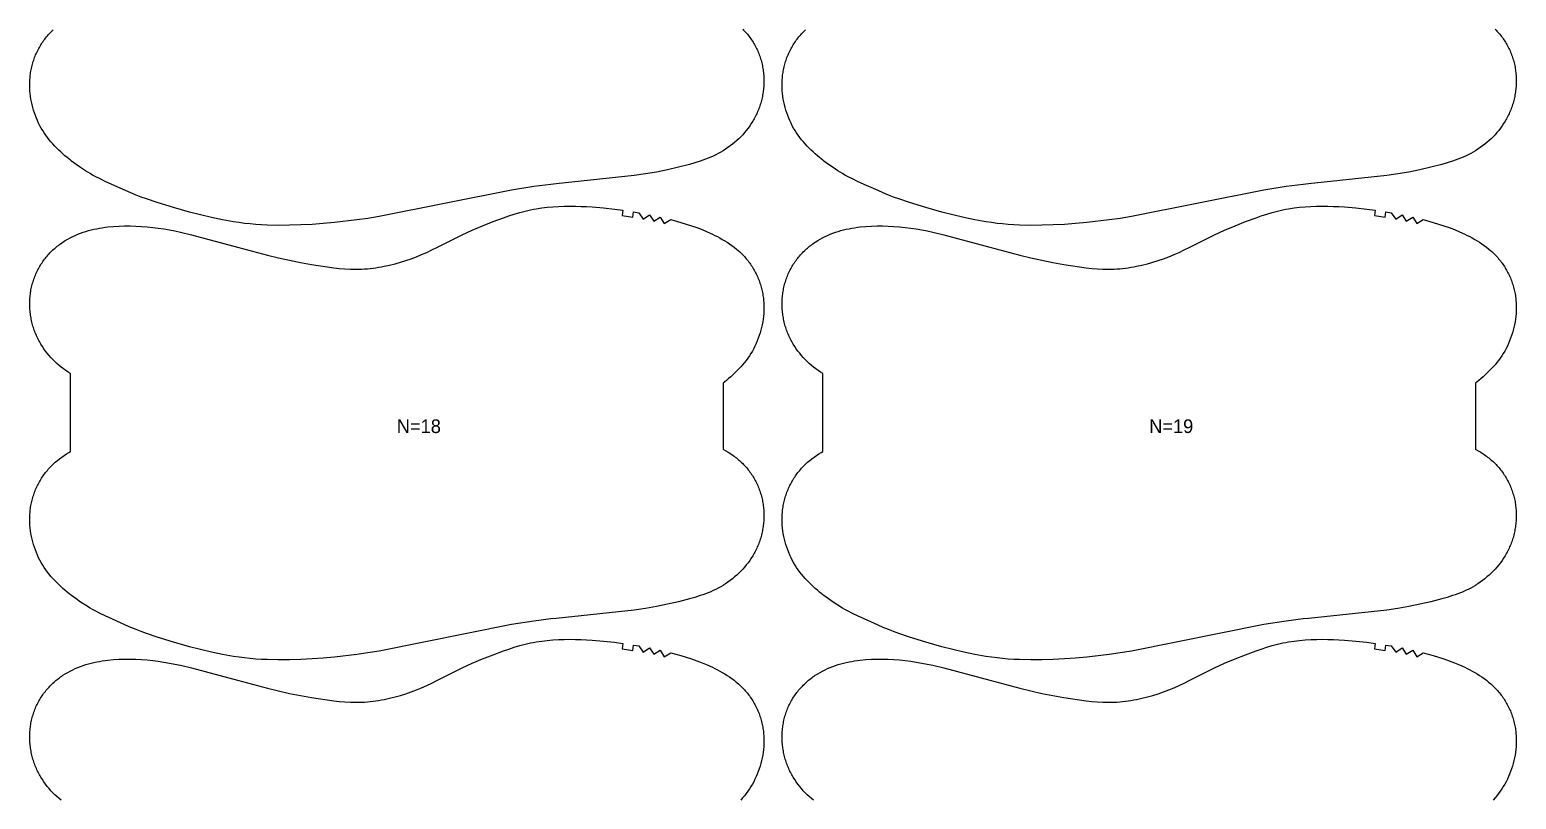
# Model space of a CAD drawing. Header units: inches. Extents: x -4 to 1930, y -82 to 1056.
# Drawn here: x 826 to 1371, y 200 to 483 of the extents above; entities that cross this region are included whole.
import ezdxf

# ---------------------------------------------------------------- set-up
doc = ezdxf.new("R2010")
doc.units = ezdxf.units.IN

msp = doc.modelspace()

# ---------------------------------------------------------------- linework, layer by layer
at = {"layer": '1'}
for points in [[(1087.1824, 482.9546), (1087.5437, 482.5864), (1087.8979, 482.2113), (1088.2449, 481.8295), (1088.5845, 481.441), (1088.9166, 481.0461), (1089.241, 480.6448), (1089.5575, 480.2374), (1089.8661, 479.8239), (1090.1666, 479.4046), (1090.4588, 478.9794), (1090.7426, 478.5487), (1091.0179, 478.1125), (1091.2844, 477.671), (1091.5422, 477.2243), (1091.791, 476.7726), (1092.0307, 476.3159), (1092.2612, 475.8546), (1092.4825, 475.3888), (1092.6947, 474.9187), (1092.8976, 474.4444), (1093.0912, 473.9663), (1093.2754, 473.4844), (1093.4504, 472.9991), (1093.6159, 472.5104), (1093.772, 472.0187), (1093.9187, 471.524), (1094.0559, 471.0266), (1094.1835, 470.5266), (1094.3016, 470.0244), (1094.4101, 469.52), (1094.509, 469.0137), (1094.5983, 468.5057), (1094.6779, 467.9961), (1094.748, 467.4851), (1094.8085, 466.9729), (1094.8595, 466.4597), (1094.901, 465.9456), (1094.9331, 465.4308), (1094.9557, 464.9154), (1094.969, 464.3996), (1094.973, 463.8837), (1094.9677, 463.3677), (1094.9531, 462.8518), (1094.9293, 462.3363), (1094.8963, 461.8212), (1094.8541, 461.3068), (1094.8028, 460.7932), (1094.7424, 460.2805), (1094.673, 459.7691), (1094.5945, 459.2589), (1094.5069, 458.7503), (1094.4103, 458.2433), (1094.3047, 457.7381), (1094.1901, 457.235), (1094.0665, 456.7341), (1093.9339, 456.2356), (1093.7923, 455.7396), (1093.6417, 455.2463), (1093.4822, 454.7559), (1093.3137, 454.2685), (1093.1364, 453.7844), (1092.9501, 453.3037), (1092.7549, 452.8266), (1092.5508, 452.3532), (1092.338, 451.8837), (1092.1166, 451.4181), (1091.8868, 450.9565), (1091.6486, 450.4992), (1091.4023, 450.046), (1091.1481, 449.5972), (1090.886, 449.1528), (1090.3388, 448.2777), (1089.7621, 447.4215), (1089.157, 446.5849), (1088.5247, 445.7688), (1087.8664, 444.9739), (1087.183, 444.2007), (1086.4752, 443.4499), (1085.744, 442.722), (1084.9902, 442.0176), (1084.2146, 441.3373), (1083.418, 440.6815), (1082.6014, 440.051), (1081.7655, 439.4462), (1080.9114, 438.8672), (1080.0402, 438.3142), (1079.973, 438.2743), (1079.1529, 437.7872), (1078.2506, 437.2863), (1077.3343, 436.8116), (1076.4052, 436.3631), (1075.4643, 435.9411), (1074.5127, 435.545), (1073.5515, 435.173), (1072.5819, 434.8225), (1071.605, 434.491), (1069.6342, 433.8755), (1067.6483, 433.3068), (1063.6557, 432.2576), (1059.6378, 431.3194), (1055.5932, 430.4967), (1051.5251, 429.8004), (1047.4378, 429.2326), (1018.7097, 426.1642), (1016.7709, 425.9338), (1010.5138, 425.1903), (1002.367, 423.8633), (953.7984, 414.1716), (949.7245, 413.5118), (945.6385, 412.9277), (937.4426, 411.9469), (933.3319, 411.5788), (929.2144, 411.2952), (925.0924, 411.0912), (920.9669, 410.9679), (916.8393, 410.9338), (912.7132, 411.0206), (910.6522, 411.1204), (908.5936, 411.2608), (906.5383, 411.4426), (904.4872, 411.667), (902.4411, 411.934), (900.4005, 412.241), (896.3362, 412.9613), (892.2956, 413.8018), (888.2772, 414.7432), (884.2798, 415.7703), (878.3559, 417.456), (872.4203, 419.323), (868.5075, 420.6404), (866.5659, 421.339), (864.6394, 422.0755), (862.7303, 422.8552), (860.8349, 423.6692), (855.8136, 425.9338), (853.3065, 427.0645), (851.4483, 427.961), (849.6165, 428.9075), (848.7134, 429.4044), (847.8191, 429.9175), (846.0572, 430.9901), (844.3306, 432.1202), (842.6389, 433.3032), (840.9829, 434.5358), (840.646, 434.8036), (839.3675, 435.8202), (838.5768, 436.4832), (837.7985, 437.1606), (837.0332, 437.853), (836.2818, 438.5608), (835.5452, 439.2846), (834.825, 440.0248), (834.1231, 440.782), (833.4414, 441.5566), (832.7818, 442.3493), (832.1462, 443.1604), (831.5365, 443.9905), (830.9544, 444.8402), (830.4017, 445.7096), (829.8786, 446.5978), (829.3851, 447.5034), (828.9214, 448.4252), (828.4874, 449.3619), (828.0831, 450.3122), (827.7086, 451.2748), (827.3639, 452.2485), (827.0492, 453.2321), (826.7648, 454.2245), (826.5113, 455.2249), (826.2893, 456.2325), (826.0991, 457.2464), (825.9415, 458.2658), (825.8168, 459.2897), (825.7257, 460.3174), (825.6685, 461.3478), (825.646, 462.3797), (825.6587, 463.4117), (825.6784, 463.9273), (825.7071, 464.4424), (825.745, 464.9569), (825.7919, 465.4705), (825.8481, 465.9832), (825.9136, 466.4946), (825.9884, 467.0047), (826.0727, 467.5134), (826.1665, 468.0203), (826.2699, 468.5254), (826.383, 469.0284), (826.5056, 469.5293), (826.6377, 470.0277), (826.7792, 470.5237), (826.9301, 471.0169), (827.0903, 471.5073), (827.2598, 471.9946), (827.4383, 472.4787), (827.6259, 472.9594), (827.8225, 473.4365), (828.0281, 473.9099), (828.2424, 474.3794), (828.4656, 474.8448), (828.6974, 475.306), (828.9379, 475.7627), (829.1869, 476.2149), (829.4444, 476.6623), (829.7103, 477.1048), (829.9844, 477.5423), (830.2666, 477.9745), (830.5568, 478.4014), (830.8549, 478.8227), (831.1609, 479.2384), (831.4744, 479.6482), (831.7956, 480.0521), (832.1241, 480.4498), (832.46, 480.8412), (832.8031, 481.2262), (833.1533, 481.6047), (833.5104, 481.9763), (833.8744, 482.3411), (834.2452, 482.6988)], [(1363.1824, 482.9546), (1363.5437, 482.5864), (1363.8979, 482.2113), (1364.2449, 481.8295), (1364.5845, 481.441), (1364.9166, 481.0461), (1365.241, 480.6448), (1365.5575, 480.2374), (1365.8661, 479.8239), (1366.1666, 479.4046), (1366.4588, 478.9794), (1366.7426, 478.5487), (1367.0179, 478.1125), (1367.2844, 477.671), (1367.5422, 477.2243), (1367.791, 476.7726), (1368.0307, 476.3159), (1368.2612, 475.8546), (1368.4825, 475.3888), (1368.6947, 474.9187), (1368.8976, 474.4444), (1369.0912, 473.9663), (1369.2754, 473.4844), (1369.4504, 472.9991), (1369.6159, 472.5104), (1369.772, 472.0187), (1369.9187, 471.524), (1370.0559, 471.0266), (1370.1835, 470.5266), (1370.3016, 470.0244), (1370.4101, 469.52), (1370.509, 469.0137), (1370.5983, 468.5057), (1370.6779, 467.9961), (1370.748, 467.4851), (1370.8085, 466.9729), (1370.8595, 466.4597), (1370.901, 465.9456), (1370.9331, 465.4308), (1370.9557, 464.9154), (1370.969, 464.3996), (1370.973, 463.8837), (1370.9677, 463.3677), (1370.9531, 462.8518), (1370.9293, 462.3363), (1370.8963, 461.8212), (1370.8541, 461.3068), (1370.8028, 460.7932), (1370.7424, 460.2805), (1370.673, 459.7691), (1370.5945, 459.2589), (1370.5069, 458.7503), (1370.4103, 458.2433), (1370.3047, 457.7381), (1370.1901, 457.235), (1370.0665, 456.7341), (1369.9339, 456.2356), (1369.7923, 455.7396), (1369.6417, 455.2463), (1369.4822, 454.7559), (1369.3137, 454.2685), (1369.1364, 453.7844), (1368.9501, 453.3037), (1368.7549, 452.8266), (1368.5508, 452.3532), (1368.338, 451.8837), (1368.1166, 451.4181), (1367.8868, 450.9565), (1367.6486, 450.4992), (1367.4023, 450.046), (1367.1481, 449.5972), (1366.886, 449.1528), (1366.3388, 448.2777), (1365.7621, 447.4215), (1365.157, 446.5849), (1364.5247, 445.7688), (1363.8664, 444.9739), (1363.183, 444.2007), (1362.4752, 443.4499), (1361.744, 442.722), (1360.9902, 442.0176), (1360.2146, 441.3373), (1359.418, 440.6815), (1358.6014, 440.051), (1357.7655, 439.4462), (1356.9114, 438.8672), (1356.0402, 438.3142), (1355.973, 438.2743), (1355.1529, 437.7872), (1354.2506, 437.2863), (1353.3343, 436.8116), (1352.4052, 436.3631), (1351.4643, 435.9411), (1350.5127, 435.545), (1349.5515, 435.173), (1348.5819, 434.8225), (1347.605, 434.491), (1345.6342, 433.8755), (1343.6483, 433.3068), (1339.6557, 432.2576), (1335.6378, 431.3194), (1331.5932, 430.4967), (1327.5251, 429.8004), (1323.4378, 429.2326), (1294.7097, 426.1642), (1292.7709, 425.9338), (1286.5138, 425.1903), (1278.367, 423.8633), (1229.7984, 414.1716), (1225.7245, 413.5118), (1221.6385, 412.9277), (1213.4426, 411.9469), (1209.3319, 411.5788), (1205.2144, 411.2952), (1201.0924, 411.0912), (1196.9669, 410.9679), (1192.8393, 410.9338), (1188.7132, 411.0206), (1186.6522, 411.1204), (1184.5936, 411.2608), (1182.5383, 411.4426), (1180.4872, 411.667), (1178.4411, 411.934), (1176.4005, 412.241), (1172.3362, 412.9613), (1168.2956, 413.8018), (1164.2772, 414.7432), (1160.2798, 415.7703), (1154.3559, 417.456), (1148.4203, 419.323), (1144.5075, 420.6404), (1142.5659, 421.339), (1140.6394, 422.0755), (1138.7303, 422.8552), (1136.8349, 423.6692), (1131.8136, 425.9338), (1129.3065, 427.0645), (1127.4483, 427.961), (1125.6165, 428.9075), (1124.7134, 429.4044), (1123.8191, 429.9175), (1122.0572, 430.9901), (1120.3306, 432.1202), (1118.6389, 433.3032), (1116.9829, 434.5358), (1116.646, 434.8036), (1115.3675, 435.8202), (1114.5768, 436.4832), (1113.7985, 437.1606), (1113.0332, 437.853), (1112.2818, 438.5608), (1111.5452, 439.2846), (1110.825, 440.0248), (1110.1231, 440.782), (1109.4414, 441.5566), (1108.7818, 442.3493), (1108.1462, 443.1604), (1107.5365, 443.9905), (1106.9544, 444.8402), (1106.4017, 445.7096), (1105.8786, 446.5978), (1105.3851, 447.5034), (1104.9214, 448.4252), (1104.4874, 449.3619), (1104.0831, 450.3122), (1103.7086, 451.2748), (1103.3639, 452.2485), (1103.0492, 453.2321), (1102.7648, 454.2245), (1102.5113, 455.2249), (1102.2893, 456.2325), (1102.0991, 457.2464), (1101.9415, 458.2658), (1101.8168, 459.2897), (1101.7257, 460.3174), (1101.6685, 461.3478), (1101.646, 462.3797), (1101.6587, 463.4117), (1101.6784, 463.9273), (1101.7071, 464.4424), (1101.745, 464.9569), (1101.7919, 465.4705), (1101.8481, 465.9832), (1101.9136, 466.4946), (1101.9884, 467.0047), (1102.0727, 467.5134), (1102.1665, 468.0203), (1102.2699, 468.5254), (1102.383, 469.0284), (1102.5056, 469.5293), (1102.6377, 470.0277), (1102.7792, 470.5237), (1102.9301, 471.0169), (1103.0903, 471.5073), (1103.2598, 471.9946), (1103.4383, 472.4787), (1103.6259, 472.9594), (1103.8225, 473.4365), (1104.0281, 473.9099), (1104.2424, 474.3794), (1104.4656, 474.8448), (1104.6974, 475.306), (1104.9379, 475.7627), (1105.1869, 476.2149), (1105.4444, 476.6623), (1105.7103, 477.1048), (1105.9844, 477.5423), (1106.2666, 477.9745), (1106.5568, 478.4014), (1106.8549, 478.8227), (1107.1609, 479.2384), (1107.4744, 479.6482), (1107.7956, 480.0521), (1108.1241, 480.4498), (1108.46, 480.8412), (1108.8031, 481.2262), (1109.1533, 481.6047), (1109.5104, 481.9763), (1109.8744, 482.3411), (1110.2452, 482.6988)], [(837.201, 200.081), (836.4045, 200.7367), (835.6289, 201.417), (834.875, 202.1214), (834.1438, 202.8493), (833.4361, 203.6001), (832.7527, 204.3733), (832.0943, 205.1682), (831.4621, 205.9843), (830.857, 206.8209), (830.2802, 207.6771), (829.7331, 208.5522), (829.471, 208.9966), (829.2167, 209.4454), (828.9704, 209.8986), (828.7323, 210.356), (828.5025, 210.8175), (828.2811, 211.2831), (828.0682, 211.7526), (827.8642, 212.226), (827.669, 212.7031), (827.4827, 213.1838), (827.3053, 213.6679), (827.1369, 214.1553), (826.9773, 214.6457), (826.8268, 215.139), (826.6852, 215.635), (826.5526, 216.1335), (826.429, 216.6344), (826.3143, 217.1376), (826.2087, 217.6427), (826.1121, 218.1497), (826.0246, 218.6583), (825.9461, 219.1685), (825.8766, 219.68), (825.8162, 220.1926), (825.765, 220.7062), (825.7228, 221.2206), (825.6898, 221.7357), (825.666, 222.2513), (825.6514, 222.7671), (825.646, 223.2831), (825.65, 223.799), (825.6633, 224.3148), (825.686, 224.8302), (825.7181, 225.345), (825.7596, 225.8591), (825.8106, 226.3724), (825.8711, 226.8846), (825.9411, 227.3955), (826.0208, 227.9051), (826.11, 228.4131), (826.2089, 228.9194), (826.3174, 229.4238), (826.4355, 229.926), (826.5632, 230.426), (826.7004, 230.9234), (826.847, 231.4181), (827.0032, 231.9098), (827.1687, 232.3985), (827.3436, 232.8839), (827.5279, 233.3657), (827.7215, 233.8438), (827.9244, 234.3181), (828.1365, 234.7882), (828.3579, 235.254), (828.5884, 235.7153), (828.8281, 236.172), (829.0769, 236.6237), (829.3346, 237.0704), (829.6012, 237.5119), (829.8765, 237.9481), (830.1603, 238.3789), (830.4525, 238.804), (830.753, 239.2233), (831.0615, 239.6368), (831.3781, 240.0442), (831.7025, 240.4455), (832.0345, 240.8404), (832.3741, 241.2289), (832.7211, 241.6107), (833.0753, 241.9858), (833.4367, 242.354), (833.805, 242.7152), (834.1801, 243.0692), (834.5619, 243.416), (834.9501, 243.7556), (835.3445, 244.0879), (835.7451, 244.413), (836.1515, 244.7307), (836.5636, 245.0411), (836.9812, 245.3442), (837.4042, 245.6399), (837.8322, 245.9282), (838.7031, 246.4824), (839.5922, 247.0068), (840.4981, 247.501), (841.4194, 247.9651), (842.3549, 248.3993), (843.3034, 248.8042), (844.2639, 249.1802), (845.2351, 249.5278), (846.216, 249.8475), (847.2054, 250.1397), (848.2023, 250.405), (849.2055, 250.6439), (850.2143, 250.8576), (851.2281, 251.0474), (852.2461, 251.2146), (853.2678, 251.3605), (854.2925, 251.4864), (856.3481, 251.6834), (858.4082, 251.8144), (860.4707, 251.8824), (862.5339, 251.8886), (864.5962, 251.8344), (866.6562, 251.7215), (868.7127, 251.554), (870.7652, 251.3365), (872.8126, 251.0735), (874.8543, 250.7687), (876.889, 250.4222), (878.9156, 250.033), (880.9331, 249.6005), (884.941, 248.6186), (901.8233, 244.1163), (912.8574, 241.1736), (916.8697, 240.2057), (920.8987, 239.3101), (924.9443, 238.4928), (929.0043, 237.7512), (937.168, 236.539), (937.168, 236.539), (939.2211, 236.3212), (941.2785, 236.154), (943.339, 236.0487), (944.3699, 236.0228), (945.401, 236.0166), (946.4322, 236.0314), (947.4631, 236.067), (948.4932, 236.1231), (949.5221, 236.1993), (950.5496, 236.2953), (951.5751, 236.4106), (952.5983, 236.5451), (953.6187, 236.6982), (954.6361, 236.8696), (955.6502, 237.0589), (957.6682, 237.4889), (959.6716, 237.9839), (961.6594, 238.5398), (963.6304, 239.1532), (965.5825, 239.8239), (967.5132, 240.5524), (969.4201, 241.3393), (971.3023, 242.1827), (973.1644, 243.071), (975.251, 244.1163), (984.2356, 248.6175), (987.9916, 250.3277), (991.7935, 251.9344), (995.6305, 253.453), (999.5012, 254.8868), (1001.4499, 255.5693), (1003.4102, 256.216), (1005.3851, 256.8119), (1006.379, 257.0863), (1007.3777, 257.3424), (1008.3813, 257.5789), (1009.3896, 257.796), (1010.4021, 257.9941), (1011.4183, 258.1738), (1013.4598, 258.4802), (1015.5102, 258.7195), (1017.5662, 258.8967), (1019.626, 259.0176), (1021.6883, 259.0886), (1023.752, 259.1163), (1025.8157, 259.1058), (1027.8788, 259.058), (1029.9406, 258.9725), (1032.0002, 258.849), (1036.1116, 258.4934), (1040.2124, 258.0237), (1043.2025, 257.6278), (1043.2037, 257.6276), (1042.9269, 255.6438), (1046.8419, 255.0572), (1047.159, 257.0319), (1049.1319, 256.7039), (1050.7375, 254.3862), (1053.0652, 255.9766), (1054.6059, 253.6172), (1056.9764, 255.1398), (1058.4421, 252.7341), (1060.8595, 254.1809), (1064.467, 253.1721), (1066.4417, 252.5704), (1068.4041, 251.9305), (1070.3506, 251.246), (1072.278, 250.5104), (1074.1825, 249.7176), (1076.0598, 248.8623), (1076.9869, 248.4097), (1077.9054, 247.9398), (1078.8149, 247.4518), (1079.7148, 246.9451), (1080.6042, 246.4192), (1081.4815, 245.8728), (1082.3444, 245.3047), (1083.1911, 244.7139), (1084.0194, 244.099), (1084.8273, 243.4589), (1085.6128, 242.7924), (1085.9965, 242.4488), (1086.3739, 242.0983), (1086.7446, 241.7405), (1087.1086, 241.3757), (1087.4658, 241.0041), (1087.8159, 240.6257), (1088.159, 240.2406), (1088.4949, 239.8492), (1088.8235, 239.4515), (1089.1446, 239.0476), (1089.4582, 238.6378), (1089.7641, 238.2221), (1090.0622, 237.8008), (1090.3525, 237.3739), (1090.6347, 236.9417), (1090.9088, 236.5042), (1091.1746, 236.0617), (1091.4321, 235.6143), (1091.6811, 235.1621), (1091.9216, 234.7054), (1092.1535, 234.2442), (1092.3766, 233.7788), (1092.591, 233.3093), (1092.7965, 232.8359), (1092.9931, 232.3588), (1093.1807, 231.8781), (1093.3593, 231.394), (1093.5287, 230.9067), (1093.6889, 230.4163), (1093.8398, 229.9231), (1093.9814, 229.4272), (1094.1135, 228.9287), (1094.2361, 228.4278), (1094.3491, 227.9248), (1094.4525, 227.4197), (1094.5463, 226.9128), (1094.6306, 226.4042), (1094.7055, 225.894), (1094.7709, 225.3826), (1094.8271, 224.8699), (1094.8741, 224.3563), (1094.9119, 223.8418), (1094.9406, 223.3267), (1094.9603, 222.8111), (1094.973, 221.7791), (1094.9505, 220.7472), (1094.8934, 219.7168), (1094.8022, 218.6891), (1094.6776, 217.6652), (1094.5199, 216.6459), (1094.3298, 215.6319), (1094.1077, 214.6243), (1093.8542, 213.6239), (1093.5699, 212.6315), (1093.2551, 211.6479), (1092.9104, 210.6743), (1092.536, 209.7116), (1092.1317, 208.7613), (1091.6977, 207.8246), (1091.2339, 206.9028), (1090.7405, 205.9972), (1090.2174, 205.109), (1089.6646, 204.2396), (1089.0826, 203.3899), (1088.4728, 202.5598), (1087.8372, 201.7487), (1087.1776, 200.956), (1086.496, 200.1814)], [(1113.201, 200.081), (1112.4045, 200.7367), (1111.6289, 201.417), (1110.875, 202.1214), (1110.1438, 202.8493), (1109.4361, 203.6001), (1108.7527, 204.3733), (1108.0943, 205.1682), (1107.4621, 205.9843), (1106.857, 206.8209), (1106.2802, 207.6771), (1105.7331, 208.5522), (1105.471, 208.9966), (1105.2167, 209.4454), (1104.9704, 209.8986), (1104.7323, 210.356), (1104.5025, 210.8175), (1104.2811, 211.2831), (1104.0682, 211.7526), (1103.8642, 212.226), (1103.669, 212.7031), (1103.4827, 213.1838), (1103.3053, 213.6679), (1103.1369, 214.1553), (1102.9773, 214.6457), (1102.8268, 215.139), (1102.6852, 215.635), (1102.5526, 216.1335), (1102.429, 216.6344), (1102.3143, 217.1376), (1102.2087, 217.6427), (1102.1121, 218.1497), (1102.0246, 218.6583), (1101.9461, 219.1685), (1101.8766, 219.68), (1101.8162, 220.1926), (1101.765, 220.7062), (1101.7228, 221.2206), (1101.6898, 221.7357), (1101.666, 222.2513), (1101.6514, 222.7671), (1101.646, 223.2831), (1101.65, 223.799), (1101.6633, 224.3148), (1101.686, 224.8302), (1101.7181, 225.345), (1101.7596, 225.8591), (1101.8106, 226.3724), (1101.8711, 226.8846), (1101.9411, 227.3955), (1102.0208, 227.9051), (1102.11, 228.4131), (1102.2089, 228.9194), (1102.3174, 229.4238), (1102.4355, 229.926), (1102.5632, 230.426), (1102.7004, 230.9234), (1102.847, 231.4181), (1103.0032, 231.9098), (1103.1687, 232.3985), (1103.3436, 232.8839), (1103.5279, 233.3657), (1103.7215, 233.8438), (1103.9244, 234.3181), (1104.1365, 234.7882), (1104.3579, 235.254), (1104.5884, 235.7153), (1104.8281, 236.172), (1105.0769, 236.6237), (1105.3346, 237.0704), (1105.6012, 237.5119), (1105.8765, 237.9481), (1106.1603, 238.3789), (1106.4525, 238.804), (1106.753, 239.2233), (1107.0615, 239.6368), (1107.3781, 240.0442), (1107.7025, 240.4455), (1108.0345, 240.8404), (1108.3741, 241.2289), (1108.7211, 241.6107), (1109.0753, 241.9858), (1109.4367, 242.354), (1109.805, 242.7152), (1110.1801, 243.0692), (1110.5619, 243.416), (1110.9501, 243.7556), (1111.3445, 244.0879), (1111.7451, 244.413), (1112.1515, 244.7307), (1112.5636, 245.0411), (1112.9812, 245.3442), (1113.4042, 245.6399), (1113.8322, 245.9282), (1114.7031, 246.4824), (1115.5922, 247.0068), (1116.4981, 247.501), (1117.4194, 247.9651), (1118.3549, 248.3993), (1119.3034, 248.8042), (1120.2639, 249.1802), (1121.2351, 249.5278), (1122.216, 249.8475), (1123.2054, 250.1397), (1124.2023, 250.405), (1125.2055, 250.6439), (1126.2143, 250.8576), (1127.2281, 251.0474), (1128.2461, 251.2146), (1129.2678, 251.3605), (1130.2925, 251.4864), (1132.3481, 251.6834), (1134.4082, 251.8144), (1136.4707, 251.8824), (1138.5339, 251.8886), (1140.5962, 251.8344), (1142.6562, 251.7215), (1144.7127, 251.554), (1146.7652, 251.3365), (1148.8126, 251.0735), (1150.8543, 250.7687), (1152.889, 250.4222), (1154.9156, 250.033), (1156.9331, 249.6005), (1160.941, 248.6186), (1177.8233, 244.1163), (1188.8574, 241.1736), (1192.8697, 240.2057), (1196.8987, 239.3101), (1200.9443, 238.4928), (1205.0043, 237.7512), (1213.168, 236.539), (1213.168, 236.539), (1215.2211, 236.3212), (1217.2785, 236.154), (1219.339, 236.0487), (1220.3699, 236.0228), (1221.401, 236.0166), (1222.4322, 236.0314), (1223.4631, 236.067), (1224.4932, 236.1231), (1225.5221, 236.1993), (1226.5496, 236.2953), (1227.5751, 236.4106), (1228.5983, 236.5451), (1229.6187, 236.6982), (1230.6361, 236.8696), (1231.6502, 237.0589), (1233.6682, 237.4889), (1235.6716, 237.9839), (1237.6594, 238.5398), (1239.6304, 239.1532), (1241.5825, 239.8239), (1243.5132, 240.5524), (1245.4201, 241.3393), (1247.3023, 242.1827), (1249.1644, 243.071), (1251.251, 244.1163), (1260.2356, 248.6175), (1263.9916, 250.3277), (1267.7935, 251.9344), (1271.6305, 253.453), (1275.5012, 254.8868), (1277.4499, 255.5693), (1279.4102, 256.216), (1281.3851, 256.8119), (1282.379, 257.0863), (1283.3777, 257.3424), (1284.3813, 257.5789), (1285.3896, 257.796), (1286.4021, 257.9941), (1287.4183, 258.1738), (1289.4598, 258.4802), (1291.5102, 258.7195), (1293.5662, 258.8967), (1295.626, 259.0176), (1297.6883, 259.0886), (1299.752, 259.1163), (1301.8157, 259.1058), (1303.8788, 259.058), (1305.9406, 258.9725), (1308.0002, 258.849), (1312.1116, 258.4934), (1316.2124, 258.0237), (1319.2025, 257.6278), (1319.2037, 257.6276), (1318.9269, 255.6438), (1322.8419, 255.0572), (1323.159, 257.0319), (1325.1319, 256.7039), (1326.7375, 254.3862), (1329.0652, 255.9766), (1330.6059, 253.6172), (1332.9764, 255.1398), (1334.4421, 252.7341), (1336.8595, 254.1809), (1340.467, 253.1721), (1342.4417, 252.5704), (1344.4041, 251.9305), (1346.3506, 251.246), (1348.278, 250.5104), (1350.1825, 249.7176), (1352.0598, 248.8623), (1352.9869, 248.4097), (1353.9054, 247.9398), (1354.8149, 247.4518), (1355.7148, 246.9451), (1356.6042, 246.4192), (1357.4815, 245.8728), (1358.3444, 245.3047), (1359.1911, 244.7139), (1360.0194, 244.099), (1360.8273, 243.4589), (1361.6128, 242.7924), (1361.9965, 242.4488), (1362.3739, 242.0983), (1362.7446, 241.7405), (1363.1086, 241.3757), (1363.4658, 241.0041), (1363.8159, 240.6257), (1364.159, 240.2406), (1364.4949, 239.8492), (1364.8235, 239.4515), (1365.1446, 239.0476), (1365.4582, 238.6378), (1365.7641, 238.2221), (1366.0622, 237.8008), (1366.3525, 237.3739), (1366.6347, 236.9417), (1366.9088, 236.5042), (1367.1746, 236.0617), (1367.4321, 235.6143), (1367.6811, 235.1621), (1367.9216, 234.7054), (1368.1535, 234.2442), (1368.3766, 233.7788), (1368.591, 233.3093), (1368.7965, 232.8359), (1368.9931, 232.3588), (1369.1807, 231.8781), (1369.3593, 231.394), (1369.5287, 230.9067), (1369.6889, 230.4163), (1369.8398, 229.9231), (1369.9814, 229.4272), (1370.1135, 228.9287), (1370.2361, 228.4278), (1370.3491, 227.9248), (1370.4525, 227.4197), (1370.5463, 226.9128), (1370.6306, 226.4042), (1370.7055, 225.894), (1370.7709, 225.3826), (1370.8271, 224.8699), (1370.8741, 224.3563), (1370.9119, 223.8418), (1370.9406, 223.3267), (1370.9603, 222.8111), (1370.973, 221.7791), (1370.9505, 220.7472), (1370.8934, 219.7168), (1370.8022, 218.6891), (1370.6776, 217.6652), (1370.5199, 216.6459), (1370.3298, 215.6319), (1370.1077, 214.6243), (1369.8542, 213.6239), (1369.5699, 212.6315), (1369.2551, 211.6479), (1368.9104, 210.6743), (1368.536, 209.7116), (1368.1317, 208.7613), (1367.6977, 207.8246), (1367.2339, 206.9028), (1366.7405, 205.9972), (1366.2174, 205.109), (1365.6646, 204.2396), (1365.0826, 203.3899), (1364.4728, 202.5598), (1363.8372, 201.7487), (1363.1776, 200.956), (1362.496, 200.1814)]]:
    msp.add_lwpolyline(points, dxfattribs=at)
for points in [[(937.168, 395.399), (939.2211, 395.1812), (941.2785, 395.014), (943.339, 394.9087), (944.3699, 394.8828), (945.401, 394.8766), (946.4322, 394.8914), (947.4631, 394.927), (948.4932, 394.9831), (949.5221, 395.0593), (950.5496, 395.1553), (951.5751, 395.2706), (952.5983, 395.4051), (953.6187, 395.5582), (954.6361, 395.7296), (955.6502, 395.9189), (957.6682, 396.3489), (959.6716, 396.8439), (961.6594, 397.3998), (963.6304, 398.0132), (965.5825, 398.6839), (967.5132, 399.4124), (969.4201, 400.1993), (971.3023, 401.0427), (973.1644, 401.931), (975.251, 402.9763), (984.2356, 407.4775), (987.9916, 409.1877), (991.7935, 410.7944), (995.6305, 412.313), (999.5012, 413.7468), (1001.4499, 414.4293), (1003.4102, 415.076), (1005.3851, 415.6719), (1006.379, 415.9463), (1007.3777, 416.2024), (1008.3813, 416.4389), (1009.3896, 416.656), (1010.4021, 416.8541), (1011.4183, 417.0338), (1013.4598, 417.3402), (1015.5102, 417.5795), (1017.5662, 417.7567), (1019.626, 417.8776), (1021.6883, 417.9486), (1023.752, 417.9763), (1025.8157, 417.9658), (1027.8788, 417.918), (1029.9406, 417.8325), (1032.0002, 417.709), (1036.1116, 417.3534), (1040.2124, 416.8837), (1043.2025, 416.4878), (1043.2037, 416.4876), (1042.9269, 414.5038), (1046.8419, 413.9172), (1047.159, 415.8919), (1049.1319, 415.5639), (1050.7375, 413.2462), (1053.0652, 414.8366), (1054.6059, 412.4772), (1056.9764, 413.9998), (1058.4421, 411.5941), (1060.8595, 413.0409), (1064.467, 412.0321), (1066.4417, 411.4304), (1068.4041, 410.7905), (1070.3506, 410.106), (1072.278, 409.3704), (1074.1825, 408.5776), (1076.0598, 407.7223), (1076.9869, 407.2697), (1077.9054, 406.7998), (1078.8149, 406.3118), (1079.7148, 405.8051), (1080.6042, 405.2792), (1081.4815, 404.7328), (1082.3444, 404.1647), (1083.1911, 403.5739), (1084.0194, 402.959), (1084.8273, 402.3189), (1085.6128, 401.6524), (1085.9965, 401.3088), (1086.3739, 400.9583), (1086.7446, 400.6005), (1087.1086, 400.2357), (1087.4658, 399.8641), (1087.8159, 399.4857), (1088.159, 399.1006), (1088.4949, 398.7092), (1088.8235, 398.3115), (1089.1446, 397.9076), (1089.4582, 397.4978), (1089.7641, 397.0821), (1090.0622, 396.6608), (1090.3525, 396.2339), (1090.6347, 395.8017), (1090.9088, 395.3642), (1091.1746, 394.9217), (1091.4321, 394.4743), (1091.6811, 394.0221), (1091.9216, 393.5654), (1092.1535, 393.1042), (1092.3766, 392.6388), (1092.591, 392.1693), (1092.7965, 391.6959), (1092.9931, 391.2188), (1093.1807, 390.7381), (1093.3593, 390.254), (1093.5287, 389.7667), (1093.6889, 389.2763), (1093.8398, 388.7831), (1093.9814, 388.2872), (1094.1135, 387.7887), (1094.2361, 387.2878), (1094.3491, 386.7848), (1094.4525, 386.2797), (1094.5463, 385.7728), (1094.6306, 385.2642), (1094.7055, 384.754), (1094.7709, 384.2426), (1094.8271, 383.7299), (1094.8741, 383.2163), (1094.9119, 382.7018), (1094.9406, 382.1867), (1094.9603, 381.6711), (1094.973, 380.6391), (1094.9505, 379.6072), (1094.8934, 378.5768), (1094.8022, 377.5491), (1094.6776, 376.5252), (1094.5199, 375.5059), (1094.3298, 374.4919), (1094.1077, 373.4843), (1093.8542, 372.4839), (1093.5699, 371.4915), (1093.2551, 370.5079), (1092.9104, 369.5343), (1092.536, 368.5716), (1092.1317, 367.6213), (1091.6977, 366.6846), (1091.2339, 365.7628), (1090.7405, 364.8572), (1090.2174, 363.969), (1089.6646, 363.0996), (1089.0826, 362.2499), (1088.4728, 361.4198), (1087.8372, 360.6087), (1087.1776, 359.816), (1086.496, 359.0414), (1085.7941, 358.2842), (1085.0739, 357.544), (1084.3372, 356.8202), (1083.5858, 356.1124), (1082.8206, 355.42), (1082.0423, 354.7426), (1081.2516, 354.0797), (1079.973, 353.063), (1079.973, 328.8161), (1080.1209, 328.7416), (1081.0269, 328.2473), (1081.916, 327.723), (1082.7868, 327.1687), (1083.2149, 326.8805), (1083.6378, 326.5848), (1084.0555, 326.2817), (1084.4676, 325.9713), (1084.874, 325.6536), (1085.2745, 325.3285), (1085.669, 324.9962), (1086.0572, 324.6566), (1086.4389, 324.3098), (1086.814, 323.9558), (1087.1824, 323.5946), (1087.5437, 323.2264), (1087.8979, 322.8513), (1088.2449, 322.4695), (1088.5845, 322.081), (1088.9166, 321.6861), (1089.241, 321.2848), (1089.5575, 320.8774), (1089.8661, 320.4639), (1090.1666, 320.0446), (1090.4588, 319.6194), (1090.7426, 319.1887), (1091.0179, 318.7525), (1091.2844, 318.311), (1091.5422, 317.8643), (1091.791, 317.4126), (1092.0307, 316.9559), (1092.2612, 316.4946), (1092.4825, 316.0288), (1092.6947, 315.5587), (1092.8976, 315.0844), (1093.0912, 314.6063), (1093.2754, 314.1244), (1093.4504, 313.6391), (1093.6159, 313.1504), (1093.772, 312.6587), (1093.9187, 312.164), (1094.0559, 311.6666), (1094.1835, 311.1666), (1094.3016, 310.6644), (1094.4101, 310.16), (1094.509, 309.6537), (1094.5983, 309.1457), (1094.6779, 308.6361), (1094.748, 308.1251), (1094.8085, 307.6129), (1094.8595, 307.0997), (1094.901, 306.5856), (1094.9331, 306.0708), (1094.9557, 305.5554), (1094.969, 305.0396), (1094.973, 304.5237), (1094.9677, 304.0077), (1094.9531, 303.4918), (1094.9293, 302.9763), (1094.8963, 302.4612), (1094.8541, 301.9468), (1094.8028, 301.4332), (1094.7424, 300.9205), (1094.673, 300.4091), (1094.5945, 299.8989), (1094.5069, 299.3903), (1094.4103, 298.8833), (1094.3047, 298.3781), (1094.1901, 297.875), (1094.0665, 297.3741), (1093.9339, 296.8756), (1093.7923, 296.3796), (1093.6417, 295.8863), (1093.4822, 295.3959), (1093.3137, 294.9085), (1093.1364, 294.4244), (1092.9501, 293.9437), (1092.7549, 293.4666), (1092.5508, 292.9932), (1092.338, 292.5237), (1092.1166, 292.0581), (1091.8868, 291.5965), (1091.6486, 291.1392), (1091.4023, 290.686), (1091.1481, 290.2372), (1090.886, 289.7928), (1090.3388, 288.9177), (1089.7621, 288.0615), (1089.157, 287.2249), (1088.5247, 286.4088), (1087.8664, 285.6139), (1087.183, 284.8407), (1086.4752, 284.0899), (1085.744, 283.362), (1084.9902, 282.6576), (1084.2146, 281.9773), (1083.418, 281.3215), (1082.6014, 280.691), (1081.7655, 280.0862), (1080.9114, 279.5072), (1080.0402, 278.9542), (1079.973, 278.9143), (1079.1529, 278.4272), (1078.2506, 277.9263), (1077.3343, 277.4516), (1076.4052, 277.0031), (1075.4643, 276.5811), (1074.5127, 276.185), (1073.5515, 275.813), (1072.5819, 275.4625), (1071.605, 275.131), (1069.6342, 274.5155), (1067.6483, 273.9468), (1063.6557, 272.8976), (1059.6378, 271.9594), (1055.5932, 271.1367), (1051.5251, 270.4404), (1047.4378, 269.8726), (1018.7097, 266.8042), (1016.7709, 266.5738), (1010.5138, 265.8303), (1002.367, 264.5033), (953.7984, 254.8116), (949.7245, 254.1518), (945.6385, 253.5677), (937.4426, 252.5869), (933.3319, 252.2188), (929.2144, 251.9352), (925.0924, 251.7312), (920.9669, 251.6079), (916.8393, 251.5738), (912.7132, 251.6606), (910.6522, 251.7604), (908.5936, 251.9008), (906.5383, 252.0826), (904.4872, 252.307), (902.4411, 252.574), (900.4005, 252.881), (896.3362, 253.6013), (892.2956, 254.4418), (888.2772, 255.3832), (884.2798, 256.4103), (878.3559, 258.096), (872.4203, 259.963), (868.5075, 261.2804), (866.5659, 261.979), (864.6394, 262.7155), (862.7303, 263.4952), (860.8349, 264.3092), (855.8136, 266.5738), (853.3065, 267.7045), (851.4483, 268.601), (849.6165, 269.5475), (848.7134, 270.0444), (847.8191, 270.5575), (846.0572, 271.6301), (844.3306, 272.7602), (842.6389, 273.9432), (840.9829, 275.1758), (840.646, 275.4436), (839.3675, 276.4602), (838.5768, 277.1232), (837.7985, 277.8006), (837.0332, 278.493), (836.2818, 279.2008), (835.5452, 279.9246), (834.825, 280.6648), (834.1231, 281.422), (833.4414, 282.1966), (832.7818, 282.9893), (832.1462, 283.8004), (831.5365, 284.6305), (830.9544, 285.4802), (830.4017, 286.3496), (829.8786, 287.2378), (829.3851, 288.1434), (828.9214, 289.0652), (828.4874, 290.0019), (828.0831, 290.9522), (827.7086, 291.9148), (827.3639, 292.8885), (827.0492, 293.8721), (826.7648, 294.8645), (826.5113, 295.8649), (826.2893, 296.8725), (826.0991, 297.8864), (825.9415, 298.9058), (825.8168, 299.9297), (825.7257, 300.9574), (825.6685, 301.9878), (825.646, 303.0197), (825.6587, 304.0517), (825.6784, 304.5673), (825.7071, 305.0824), (825.745, 305.5969), (825.7919, 306.1105), (825.8481, 306.6232), (825.9136, 307.1346), (825.9884, 307.6447), (826.0727, 308.1534), (826.1665, 308.6603), (826.2699, 309.1654), (826.383, 309.6684), (826.5056, 310.1693), (826.6377, 310.6677), (826.7792, 311.1637), (826.9301, 311.6569), (827.0903, 312.1473), (827.2598, 312.6346), (827.4383, 313.1187), (827.6259, 313.5994), (827.8225, 314.0765), (828.0281, 314.5499), (828.2424, 315.0194), (828.4656, 315.4848), (828.6974, 315.946), (828.9379, 316.4027), (829.1869, 316.8549), (829.4444, 317.3023), (829.7103, 317.7448), (829.9844, 318.1823), (830.2666, 318.6145), (830.5568, 319.0414), (830.8549, 319.4627), (831.1609, 319.8784), (831.4744, 320.2882), (831.7956, 320.6921), (832.1241, 321.0898), (832.46, 321.4812), (832.8031, 321.8662), (833.1533, 322.2447), (833.5104, 322.6163), (833.8744, 322.9811), (834.2452, 323.3388), (834.6225, 323.6894), (835.0062, 324.033), (835.7917, 324.6995), (836.5997, 325.3396), (837.428, 325.9545), (838.2746, 326.5453), (839.1376, 327.1134), (840.0148, 327.6598), (840.646, 328.033), (840.646, 356.5337), (840.5789, 356.5736), (839.7076, 357.1266), (838.8536, 357.7056), (838.0177, 358.3104), (837.201, 358.941), (836.4045, 359.5967), (835.6289, 360.277), (834.875, 360.9814), (834.1438, 361.7093), (833.4361, 362.4601), (832.7527, 363.2333), (832.0943, 364.0282), (831.4621, 364.8443), (830.857, 365.6809), (830.2802, 366.5371), (829.7331, 367.4122), (829.471, 367.8566), (829.2167, 368.3054), (828.9704, 368.7586), (828.7323, 369.216), (828.5025, 369.6775), (828.2811, 370.1431), (828.0682, 370.6126), (827.8642, 371.086), (827.669, 371.5631), (827.4827, 372.0438), (827.3053, 372.5279), (827.1369, 373.0153), (826.9773, 373.5057), (826.8268, 373.999), (826.6852, 374.495), (826.5526, 374.9935), (826.429, 375.4944), (826.3143, 375.9976), (826.2087, 376.5027), (826.1121, 377.0097), (826.0246, 377.5183), (825.9461, 378.0285), (825.8766, 378.54), (825.8162, 379.0526), (825.765, 379.5662), (825.7228, 380.0806), (825.6898, 380.5957), (825.666, 381.1113), (825.6514, 381.6271), (825.646, 382.1431), (825.65, 382.659), (825.6633, 383.1748), (825.686, 383.6902), (825.7181, 384.205), (825.7596, 384.7191), (825.8106, 385.2324), (825.8711, 385.7446), (825.9411, 386.2555), (826.0208, 386.7651), (826.11, 387.2731), (826.2089, 387.7794), (826.3174, 388.2838), (826.4355, 388.786), (826.5632, 389.286), (826.7004, 389.7834), (826.847, 390.2781), (827.0032, 390.7698), (827.1687, 391.2585), (827.3436, 391.7439), (827.5279, 392.2257), (827.7215, 392.7038), (827.9244, 393.1781), (828.1365, 393.6482), (828.3579, 394.114), (828.5884, 394.5753), (828.8281, 395.032), (829.0769, 395.4837), (829.3346, 395.9304), (829.6012, 396.3719), (829.8765, 396.8081), (830.1603, 397.2389), (830.4525, 397.664), (830.753, 398.0833), (831.0615, 398.4968), (831.3781, 398.9042), (831.7025, 399.3055), (832.0345, 399.7004), (832.3741, 400.0889), (832.7211, 400.4707), (833.0753, 400.8458), (833.4367, 401.214), (833.805, 401.5752), (834.1801, 401.9292), (834.5619, 402.276), (834.9501, 402.6156), (835.3445, 402.9479), (835.7451, 403.273), (836.1515, 403.5907), (836.5636, 403.9011), (836.9812, 404.2042), (837.4042, 404.4999), (837.8322, 404.7882), (838.7031, 405.3424), (839.5922, 405.8668), (840.4981, 406.361), (841.4194, 406.8251), (842.3549, 407.2593), (843.3034, 407.6642), (844.2639, 408.0402), (845.2351, 408.3878), (846.216, 408.7075), (847.2054, 408.9997), (848.2023, 409.265), (849.2055, 409.5039), (850.2143, 409.7176), (851.2281, 409.9074), (852.2461, 410.0746), (853.2678, 410.2205), (854.2925, 410.3464), (856.3481, 410.5434), (858.4082, 410.6744), (860.4707, 410.7424), (862.5339, 410.7486), (864.5962, 410.6944), (866.6562, 410.5815), (868.7127, 410.414), (870.7652, 410.1965), (872.8126, 409.9335), (874.8543, 409.6287), (876.889, 409.2822), (878.9156, 408.893), (880.9331, 408.4605), (884.941, 407.4786), (901.8233, 402.9763), (912.8574, 400.0336), (916.8697, 399.0657), (920.8987, 398.1701), (924.9443, 397.3528), (929.0043, 396.6112), (937.168, 395.399)], [(1213.168, 395.399), (1215.2211, 395.1812), (1217.2785, 395.014), (1219.339, 394.9087), (1220.3699, 394.8828), (1221.401, 394.8766), (1222.4322, 394.8914), (1223.4631, 394.927), (1224.4932, 394.9831), (1225.5221, 395.0593), (1226.5496, 395.1553), (1227.5751, 395.2706), (1228.5983, 395.4051), (1229.6187, 395.5582), (1230.6361, 395.7296), (1231.6502, 395.9189), (1233.6682, 396.3489), (1235.6716, 396.8439), (1237.6594, 397.3998), (1239.6304, 398.0132), (1241.5825, 398.6839), (1243.5132, 399.4124), (1245.4201, 400.1993), (1247.3023, 401.0427), (1249.1644, 401.931), (1251.251, 402.9763), (1260.2356, 407.4775), (1263.9916, 409.1877), (1267.7935, 410.7944), (1271.6305, 412.313), (1275.5012, 413.7468), (1277.4499, 414.4293), (1279.4102, 415.076), (1281.3851, 415.6719), (1282.379, 415.9463), (1283.3777, 416.2024), (1284.3813, 416.4389), (1285.3896, 416.656), (1286.4021, 416.8541), (1287.4183, 417.0338), (1289.4598, 417.3402), (1291.5102, 417.5795), (1293.5662, 417.7567), (1295.626, 417.8776), (1297.6883, 417.9486), (1299.752, 417.9763), (1301.8157, 417.9658), (1303.8788, 417.918), (1305.9406, 417.8325), (1308.0002, 417.709), (1312.1116, 417.3534), (1316.2124, 416.8837), (1319.2025, 416.4878), (1319.2037, 416.4876), (1318.9269, 414.5038), (1322.8419, 413.9172), (1323.159, 415.8919), (1325.1319, 415.5639), (1326.7375, 413.2462), (1329.0652, 414.8366), (1330.6059, 412.4772), (1332.9764, 413.9998), (1334.4421, 411.5941), (1336.8595, 413.0409), (1340.467, 412.0321), (1342.4417, 411.4304), (1344.4041, 410.7905), (1346.3506, 410.106), (1348.278, 409.3704), (1350.1825, 408.5776), (1352.0598, 407.7223), (1352.9869, 407.2697), (1353.9054, 406.7998), (1354.8149, 406.3118), (1355.7148, 405.8051), (1356.6042, 405.2792), (1357.4815, 404.7328), (1358.3444, 404.1647), (1359.1911, 403.5739), (1360.0194, 402.959), (1360.8273, 402.3189), (1361.6128, 401.6524), (1361.9965, 401.3088), (1362.3739, 400.9583), (1362.7446, 400.6005), (1363.1086, 400.2357), (1363.4658, 399.8641), (1363.8159, 399.4857), (1364.159, 399.1006), (1364.4949, 398.7092), (1364.8235, 398.3115), (1365.1446, 397.9076), (1365.4582, 397.4978), (1365.7641, 397.0821), (1366.0622, 396.6608), (1366.3525, 396.2339), (1366.6347, 395.8017), (1366.9088, 395.3642), (1367.1746, 394.9217), (1367.4321, 394.4743), (1367.6811, 394.0221), (1367.9216, 393.5654), (1368.1535, 393.1042), (1368.3766, 392.6388), (1368.591, 392.1693), (1368.7965, 391.6959), (1368.9931, 391.2188), (1369.1807, 390.7381), (1369.3593, 390.254), (1369.5287, 389.7667), (1369.6889, 389.2763), (1369.8398, 388.7831), (1369.9814, 388.2872), (1370.1135, 387.7887), (1370.2361, 387.2878), (1370.3491, 386.7848), (1370.4525, 386.2797), (1370.5463, 385.7728), (1370.6306, 385.2642), (1370.7055, 384.754), (1370.7709, 384.2426), (1370.8271, 383.7299), (1370.8741, 383.2163), (1370.9119, 382.7018), (1370.9406, 382.1867), (1370.9603, 381.6711), (1370.973, 380.6391), (1370.9505, 379.6072), (1370.8934, 378.5768), (1370.8022, 377.5491), (1370.6776, 376.5252), (1370.5199, 375.5059), (1370.3298, 374.4919), (1370.1077, 373.4843), (1369.8542, 372.4839), (1369.5699, 371.4915), (1369.2551, 370.5079), (1368.9104, 369.5343), (1368.536, 368.5716), (1368.1317, 367.6213), (1367.6977, 366.6846), (1367.2339, 365.7628), (1366.7405, 364.8572), (1366.2174, 363.969), (1365.6646, 363.0996), (1365.0826, 362.2499), (1364.4728, 361.4198), (1363.8372, 360.6087), (1363.1776, 359.816), (1362.496, 359.0414), (1361.7941, 358.2842), (1361.0739, 357.544), (1360.3372, 356.8202), (1359.5858, 356.1124), (1358.8206, 355.42), (1358.0423, 354.7426), (1357.2516, 354.0797), (1355.973, 353.063), (1355.973, 328.8161), (1356.1209, 328.7416), (1357.0269, 328.2473), (1357.916, 327.723), (1358.7868, 327.1687), (1359.2149, 326.8805), (1359.6378, 326.5848), (1360.0555, 326.2817), (1360.4676, 325.9713), (1360.874, 325.6536), (1361.2745, 325.3285), (1361.669, 324.9962), (1362.0572, 324.6566), (1362.4389, 324.3098), (1362.814, 323.9558), (1363.1824, 323.5946), (1363.5437, 323.2264), (1363.8979, 322.8513), (1364.2449, 322.4695), (1364.5845, 322.081), (1364.9166, 321.6861), (1365.241, 321.2848), (1365.5575, 320.8774), (1365.8661, 320.4639), (1366.1666, 320.0446), (1366.4588, 319.6194), (1366.7426, 319.1887), (1367.0179, 318.7525), (1367.2844, 318.311), (1367.5422, 317.8643), (1367.791, 317.4126), (1368.0307, 316.9559), (1368.2612, 316.4946), (1368.4825, 316.0288), (1368.6947, 315.5587), (1368.8976, 315.0844), (1369.0912, 314.6063), (1369.2754, 314.1244), (1369.4504, 313.6391), (1369.6159, 313.1504), (1369.772, 312.6587), (1369.9187, 312.164), (1370.0559, 311.6666), (1370.1835, 311.1666), (1370.3016, 310.6644), (1370.4101, 310.16), (1370.509, 309.6537), (1370.5983, 309.1457), (1370.6779, 308.6361), (1370.748, 308.1251), (1370.8085, 307.6129), (1370.8595, 307.0997), (1370.901, 306.5856), (1370.9331, 306.0708), (1370.9557, 305.5554), (1370.969, 305.0396), (1370.973, 304.5237), (1370.9677, 304.0077), (1370.9531, 303.4918), (1370.9293, 302.9763), (1370.8963, 302.4612), (1370.8541, 301.9468), (1370.8028, 301.4332), (1370.7424, 300.9205), (1370.673, 300.4091), (1370.5945, 299.8989), (1370.5069, 299.3903), (1370.4103, 298.8833), (1370.3047, 298.3781), (1370.1901, 297.875), (1370.0665, 297.3741), (1369.9339, 296.8756), (1369.7923, 296.3796), (1369.6417, 295.8863), (1369.4822, 295.3959), (1369.3137, 294.9085), (1369.1364, 294.4244), (1368.9501, 293.9437), (1368.7549, 293.4666), (1368.5508, 292.9932), (1368.338, 292.5237), (1368.1166, 292.0581), (1367.8868, 291.5965), (1367.6486, 291.1392), (1367.4023, 290.686), (1367.1481, 290.2372), (1366.886, 289.7928), (1366.3388, 288.9177), (1365.7621, 288.0615), (1365.157, 287.2249), (1364.5247, 286.4088), (1363.8664, 285.6139), (1363.183, 284.8407), (1362.4752, 284.0899), (1361.744, 283.362), (1360.9902, 282.6576), (1360.2146, 281.9773), (1359.418, 281.3215), (1358.6014, 280.691), (1357.7655, 280.0862), (1356.9114, 279.5072), (1356.0402, 278.9542), (1355.973, 278.9143), (1355.1529, 278.4272), (1354.2506, 277.9263), (1353.3343, 277.4516), (1352.4052, 277.0031), (1351.4643, 276.5811), (1350.5127, 276.185), (1349.5515, 275.813), (1348.5819, 275.4625), (1347.605, 275.131), (1345.6342, 274.5155), (1343.6483, 273.9468), (1339.6557, 272.8976), (1335.6378, 271.9594), (1331.5932, 271.1367), (1327.5251, 270.4404), (1323.4378, 269.8726), (1294.7097, 266.8042), (1292.7709, 266.5738), (1286.5138, 265.8303), (1278.367, 264.5033), (1229.7984, 254.8116), (1225.7245, 254.1518), (1221.6385, 253.5677), (1213.4426, 252.5869), (1209.3319, 252.2188), (1205.2144, 251.9352), (1201.0924, 251.7312), (1196.9669, 251.6079), (1192.8393, 251.5738), (1188.7132, 251.6606), (1186.6522, 251.7604), (1184.5936, 251.9008), (1182.5383, 252.0826), (1180.4872, 252.307), (1178.4411, 252.574), (1176.4005, 252.881), (1172.3362, 253.6013), (1168.2956, 254.4418), (1164.2772, 255.3832), (1160.2798, 256.4103), (1154.3559, 258.096), (1148.4203, 259.963), (1144.5075, 261.2804), (1142.5659, 261.979), (1140.6394, 262.7155), (1138.7303, 263.4952), (1136.8349, 264.3092), (1131.8136, 266.5738), (1129.3065, 267.7045), (1127.4483, 268.601), (1125.6165, 269.5475), (1124.7134, 270.0444), (1123.8191, 270.5575), (1122.0572, 271.6301), (1120.3306, 272.7602), (1118.6389, 273.9432), (1116.9829, 275.1758), (1116.646, 275.4436), (1115.3675, 276.4602), (1114.5768, 277.1232), (1113.7985, 277.8006), (1113.0332, 278.493), (1112.2818, 279.2008), (1111.5452, 279.9246), (1110.825, 280.6648), (1110.1231, 281.422), (1109.4414, 282.1966), (1108.7818, 282.9893), (1108.1462, 283.8004), (1107.5365, 284.6305), (1106.9544, 285.4802), (1106.4017, 286.3496), (1105.8786, 287.2378), (1105.3851, 288.1434), (1104.9214, 289.0652), (1104.4874, 290.0019), (1104.0831, 290.9522), (1103.7086, 291.9148), (1103.3639, 292.8885), (1103.0492, 293.8721), (1102.7648, 294.8645), (1102.5113, 295.8649), (1102.2893, 296.8725), (1102.0991, 297.8864), (1101.9415, 298.9058), (1101.8168, 299.9297), (1101.7257, 300.9574), (1101.6685, 301.9878), (1101.646, 303.0197), (1101.6587, 304.0517), (1101.6784, 304.5673), (1101.7071, 305.0824), (1101.745, 305.5969), (1101.7919, 306.1105), (1101.8481, 306.6232), (1101.9136, 307.1346), (1101.9884, 307.6447), (1102.0727, 308.1534), (1102.1665, 308.6603), (1102.2699, 309.1654), (1102.383, 309.6684), (1102.5056, 310.1693), (1102.6377, 310.6677), (1102.7792, 311.1637), (1102.9301, 311.6569), (1103.0903, 312.1473), (1103.2598, 312.6346), (1103.4383, 313.1187), (1103.6259, 313.5994), (1103.8225, 314.0765), (1104.0281, 314.5499), (1104.2424, 315.0194), (1104.4656, 315.4848), (1104.6974, 315.946), (1104.9379, 316.4027), (1105.1869, 316.8549), (1105.4444, 317.3023), (1105.7103, 317.7448), (1105.9844, 318.1823), (1106.2666, 318.6145), (1106.5568, 319.0414), (1106.8549, 319.4627), (1107.1609, 319.8784), (1107.4744, 320.2882), (1107.7956, 320.6921), (1108.1241, 321.0898), (1108.46, 321.4812), (1108.8031, 321.8662), (1109.1533, 322.2447), (1109.5104, 322.6163), (1109.8744, 322.9811), (1110.2452, 323.3388), (1110.6225, 323.6894), (1111.0062, 324.033), (1111.7917, 324.6995), (1112.5997, 325.3396), (1113.428, 325.9545), (1114.2746, 326.5453), (1115.1376, 327.1134), (1116.0148, 327.6598), (1116.646, 328.033), (1116.646, 356.5337), (1116.5789, 356.5736), (1115.7076, 357.1266), (1114.8536, 357.7056), (1114.0177, 358.3104), (1113.201, 358.941), (1112.4045, 359.5967), (1111.6289, 360.277), (1110.875, 360.9814), (1110.1438, 361.7093), (1109.4361, 362.4601), (1108.7527, 363.2333), (1108.0943, 364.0282), (1107.4621, 364.8443), (1106.857, 365.6809), (1106.2802, 366.5371), (1105.7331, 367.4122), (1105.471, 367.8566), (1105.2167, 368.3054), (1104.9704, 368.7586), (1104.7323, 369.216), (1104.5025, 369.6775), (1104.2811, 370.1431), (1104.0682, 370.6126), (1103.8642, 371.086), (1103.669, 371.5631), (1103.4827, 372.0438), (1103.3053, 372.5279), (1103.1369, 373.0153), (1102.9773, 373.5057), (1102.8268, 373.999), (1102.6852, 374.495), (1102.5526, 374.9935), (1102.429, 375.4944), (1102.3143, 375.9976), (1102.2087, 376.5027), (1102.1121, 377.0097), (1102.0246, 377.5183), (1101.9461, 378.0285), (1101.8766, 378.54), (1101.8162, 379.0526), (1101.765, 379.5662), (1101.7228, 380.0806), (1101.6898, 380.5957), (1101.666, 381.1113), (1101.6514, 381.6271), (1101.646, 382.1431), (1101.65, 382.659), (1101.6633, 383.1748), (1101.686, 383.6902), (1101.7181, 384.205), (1101.7596, 384.7191), (1101.8106, 385.2324), (1101.8711, 385.7446), (1101.9411, 386.2555), (1102.0208, 386.7651), (1102.11, 387.2731), (1102.2089, 387.7794), (1102.3174, 388.2838), (1102.4355, 388.786), (1102.5632, 389.286), (1102.7004, 389.7834), (1102.847, 390.2781), (1103.0032, 390.7698), (1103.1687, 391.2585), (1103.3436, 391.7439), (1103.5279, 392.2257), (1103.7215, 392.7038), (1103.9244, 393.1781), (1104.1365, 393.6482), (1104.3579, 394.114), (1104.5884, 394.5753), (1104.8281, 395.032), (1105.0769, 395.4837), (1105.3346, 395.9304), (1105.6012, 396.3719), (1105.8765, 396.8081), (1106.1603, 397.2389), (1106.4525, 397.664), (1106.753, 398.0833), (1107.0615, 398.4968), (1107.3781, 398.9042), (1107.7025, 399.3055), (1108.0345, 399.7004), (1108.3741, 400.0889), (1108.7211, 400.4707), (1109.0753, 400.8458), (1109.4367, 401.214), (1109.805, 401.5752), (1110.1801, 401.9292), (1110.5619, 402.276), (1110.9501, 402.6156), (1111.3445, 402.9479), (1111.7451, 403.273), (1112.1515, 403.5907), (1112.5636, 403.9011), (1112.9812, 404.2042), (1113.4042, 404.4999), (1113.8322, 404.7882), (1114.7031, 405.3424), (1115.5922, 405.8668), (1116.4981, 406.361), (1117.4194, 406.8251), (1118.3549, 407.2593), (1119.3034, 407.6642), (1120.2639, 408.0402), (1121.2351, 408.3878), (1122.216, 408.7075), (1123.2054, 408.9997), (1124.2023, 409.265), (1125.2055, 409.5039), (1126.2143, 409.7176), (1127.2281, 409.9074), (1128.2461, 410.0746), (1129.2678, 410.2205), (1130.2925, 410.3464), (1132.3481, 410.5434), (1134.4082, 410.6744), (1136.4707, 410.7424), (1138.5339, 410.7486), (1140.5962, 410.6944), (1142.6562, 410.5815), (1144.7127, 410.414), (1146.7652, 410.1965), (1148.8126, 409.9335), (1150.8543, 409.6287), (1152.889, 409.2822), (1154.9156, 408.893), (1156.9331, 408.4605), (1160.941, 407.4786), (1177.8233, 402.9763), (1188.8574, 400.0336), (1192.8697, 399.0657), (1196.8987, 398.1701), (1200.9443, 397.3528), (1205.0043, 396.6112), (1213.168, 395.399)]]:
    msp.add_lwpolyline(points, close=True, dxfattribs=at)

# ---------------------------------------------------------------- texts
for s, p in [('N=18', (960.3095, 334.7751)), ('N=19', (1236.3095, 334.7751))]:
    msp.add_text(s, height=5, dxfattribs=at).set_placement(p)

doc.saveas('drawing.dxf')
